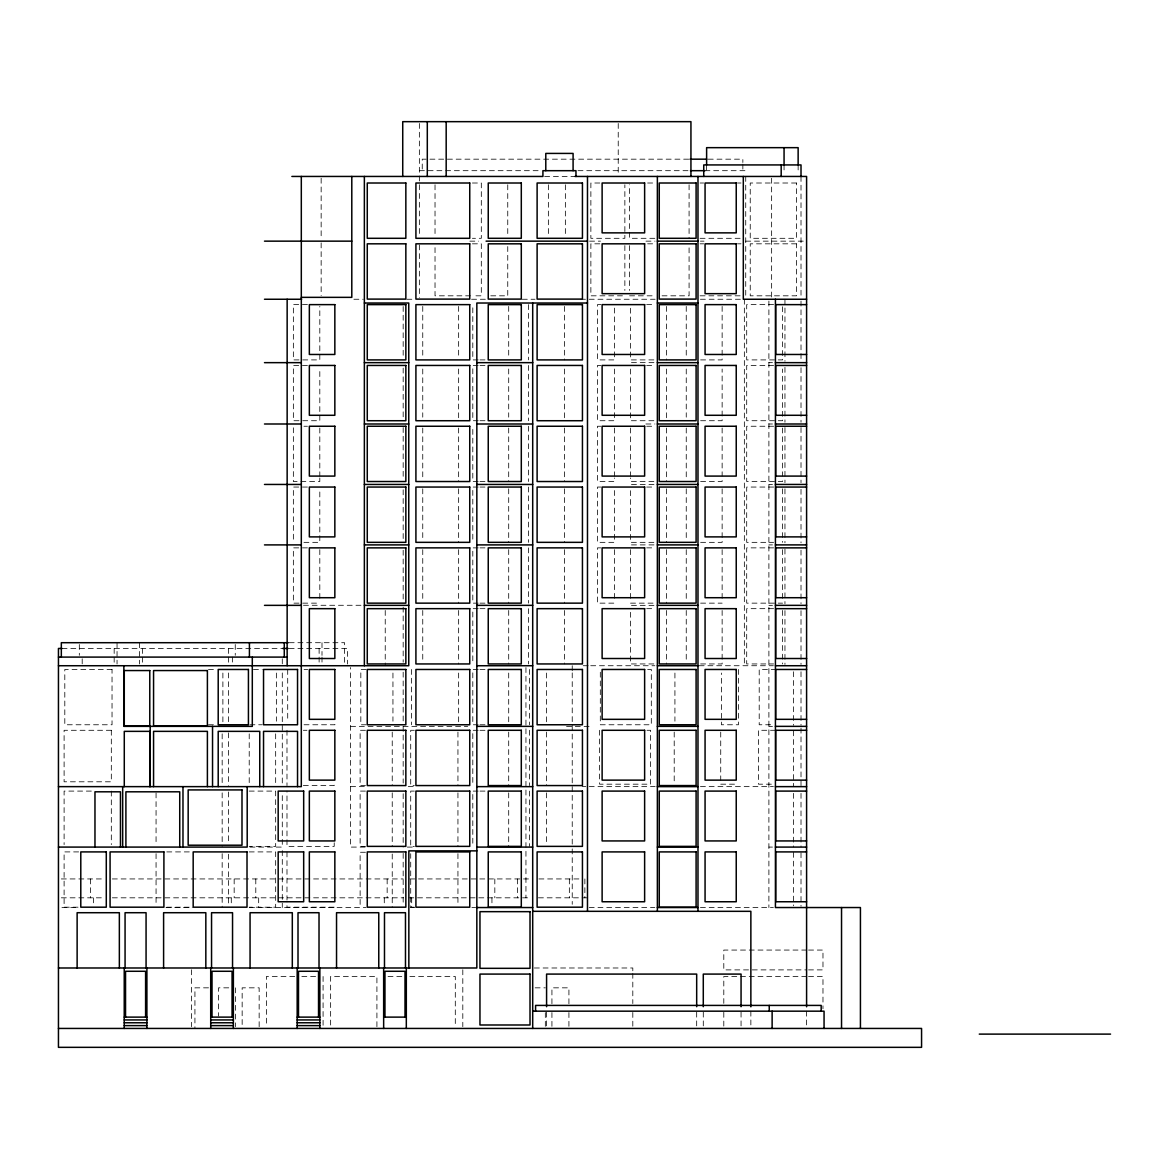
<?xml version="1.0" encoding="UTF-8"?>
<svg xmlns="http://www.w3.org/2000/svg" width="1169" height="1169" viewBox="0 0 1169 1169"><rect width="100%" height="100%" fill="white"/><g stroke="black" fill="none" stroke-linecap="round" stroke-linejoin="round"><path stroke-width="0.75" stroke-dasharray="5 3.75" d="M688.673 159.174L422.243 159.174L422.243 170.689M708.239 159.174L742.856 159.174L742.856 162.476M419.364 170.689L541.525 170.689M577.997 170.689L688.673 170.689M704.922 170.689L745.734 170.689L745.734 173.567M544.652 176.446L574.914 176.446M472.408 183.007L481.307 183.007L481.307 238.301L472.408 238.301M599.814 183.007L590.871 183.007L590.871 238.301L624.86 238.301L624.86 184.79M647.611 183.007L654.83 183.007M700.099 183.007L703.65 183.007M737.478 183.007L741.029 183.007M654.83 238.301L629.58 238.301L629.58 184.79M700.099 238.301L741.029 238.301M469.821 241.15L478.676 241.15M589.571 241.15L600.501 241.15M645.975 241.15L655.035 241.15M700.392 241.15L704.016 241.15M745.734 241.15L806.595 241.15M472.408 243.824L481.307 243.824L481.307 295.815L472.408 295.815M599.814 243.824L590.871 243.824L590.871 295.815L624.86 295.815M647.611 243.824L654.83 243.824M700.099 243.824L703.65 243.824M737.478 243.824L741.029 243.824M470.625 295.815L435.029 295.815L435.029 245.622M490.761 295.815L507.755 295.815L507.755 245.622M629.58 295.815L654.83 295.815M662.049 295.815L689.082 295.815L689.082 245.622M700.099 295.815L741.029 295.815M353.886 299.249L363.281 299.249M406.812 299.249L414.104 299.249M471.589 299.249L486.962 299.249M522.295 299.249L535.022 299.249M580.452 299.249L655.122 299.249M700.392 299.249L740.708 299.249M307.462 304.627L293.361 304.627L293.361 359.906L319.809 359.906L319.809 306.41M600.881 304.627L597.476 304.627L597.476 359.906L614.47 359.906L614.47 306.41M646.676 304.627L653.866 304.627M773.615 304.627L746.699 304.627L746.699 359.906L782.587 359.906L782.587 306.41M478.194 359.906L472.802 359.906L472.802 304.627M479.991 359.906L487.166 359.906M653.866 359.906L630.529 359.906L630.529 306.41M700.611 359.906L722.135 359.906L722.135 306.41M631.465 362.653L654.961 362.653M768.895 362.653L772.461 362.653M307.462 365.444L293.361 365.444L293.361 420.723L319.809 420.723L319.809 369.009M478.194 365.444L472.802 365.444L472.802 420.723L478.194 420.723M479.991 365.444L487.166 365.444M600.881 365.444L597.476 365.444L597.476 420.723L614.47 420.723L614.47 369.009M646.676 365.444L653.866 365.444M773.615 365.444L746.699 365.444L746.699 420.723L782.587 420.723L782.587 369.009M479.991 420.723L487.166 420.723M653.866 420.723L630.529 420.723L630.529 369.009M700.611 420.723L722.135 420.723L722.135 369.009M645.916 423.996L654.961 423.996M768.895 423.996L772.461 423.996M303.94 426.247L307.462 426.247M600.881 426.247L597.476 426.247L597.476 481.526L614.47 481.526L614.47 477.96M646.676 426.247L653.866 426.247M773.615 426.247L746.699 426.247L746.699 481.526L782.587 481.526L782.587 477.96M478.194 481.526L472.802 481.526L472.802 426.247M479.991 481.526L487.166 481.526M653.866 481.526L630.529 481.526L630.529 477.96M700.611 481.526L722.135 481.526L722.135 477.96M631.465 484.448L654.961 484.448M768.895 484.448L772.461 484.448M307.462 487.049L293.361 487.049L293.361 542.343M478.194 487.049L472.802 487.049L472.802 542.343M479.991 487.049L487.166 487.049M600.881 487.049L597.476 487.049L597.476 542.343L614.47 542.343L614.47 488.832M646.676 487.049L653.866 487.049M773.615 487.049L746.699 487.049L746.699 542.343L773.615 542.343M303.94 542.343L319.809 542.343L319.809 488.832M653.866 542.343L630.529 542.343L630.529 488.832M700.611 542.343L722.135 542.343L722.135 488.832M631.465 544.9L654.961 544.9M768.895 544.9L772.461 544.9M307.462 547.866L293.361 547.866L293.361 603.146L319.809 603.146M478.194 547.866L472.802 547.866L472.802 603.146L478.194 603.146M479.991 547.866L487.166 547.866M600.881 547.866L597.476 547.866L597.476 603.146L614.47 603.146M646.676 547.866L653.866 547.866M773.615 547.866L746.699 547.866L746.699 603.146L782.587 603.146M479.991 603.146L487.166 603.146M630.529 603.146L653.866 603.146M700.611 603.146L722.135 603.146M303.458 605.279L363.281 605.279M631.465 605.352L654.961 605.352M768.895 605.352L772.461 605.352M478.194 608.669L472.802 608.669L472.802 663.948M479.991 608.669L487.166 608.669M646.676 608.669L653.866 608.669M773.615 608.669L746.699 608.669L746.699 663.948L773.615 663.948M289.167 642.702L344.577 642.702L344.577 664.007M62.045 648.459L282.708 648.459M289.167 648.459L347.456 648.459L347.456 664.007M653.866 663.948L630.529 663.948L630.529 610.452M700.611 663.948L722.135 663.948L722.135 610.452M583.185 665.731L588.898 665.731M590.71 665.731L654.874 665.731M699.164 665.731L773.396 665.731M208.433 669.472L215.651 669.472M253.454 669.472L262.265 669.472M304.042 669.472L307.681 669.472M366.189 669.472L360.826 669.472L360.826 724.765L366.189 724.765M478.194 669.472L472.802 669.472L472.802 724.765L478.194 724.765M479.991 669.472L487.166 669.472M647.67 669.472L651.308 669.472L651.308 724.765L600.311 724.765L600.311 669.472M776.216 669.472L759.207 669.472L759.207 724.765L772.811 724.765M208.433 724.765L215.651 724.765M249.918 724.765L262.265 724.765M304.042 724.765L334.918 724.765L334.918 721.2M479.991 724.765L487.166 724.765M350.598 726.358L467.732 726.358M566.556 726.358L589.22 726.358M768.895 726.358L772.461 726.358M303.341 730.289L306.965 730.289M365.473 730.289L360.125 730.289L360.125 785.568L365.473 785.568M414.352 730.289L410.714 730.289L410.714 785.568L414.352 785.568M478.194 730.289L472.802 730.289L472.802 785.568M479.991 730.289L487.166 730.289M646.954 730.289L650.607 730.289L650.607 784.18L599.595 784.18L599.595 730.289M775.5 730.289L758.506 730.289L758.506 784.18L773.805 784.18M720.732 784.18L737.727 784.18M303.341 785.568L334.217 785.568L334.217 782.003M350.598 786.635L365.108 786.635M408.259 786.635L415.726 786.635M582.25 786.635L585.83 786.635M589.22 786.635L655.137 786.635M700.421 786.635L773.396 786.635M91.343 791.092L64.105 791.092L64.105 844.588M249.216 791.092L275.665 791.092L275.665 846.371L249.216 846.371M365.473 791.092L360.125 791.092L360.125 846.371L365.473 846.371M414.352 791.092L410.714 791.092L410.714 846.371L414.352 846.371M478.194 791.092L472.802 791.092L472.802 846.371M479.991 791.092L487.166 791.092M249.976 847.087L282.284 847.087L282.284 792.684M365.108 847.087L350.598 847.087L350.598 667.514M407.28 847.087L414.396 847.087M768.895 847.087L772.461 847.087M78.63 851.909L64.105 851.909L64.105 907.188L78.63 907.188M166.787 851.909L191.804 851.909M249.216 851.909L275.665 851.909L275.665 907.188L249.216 907.188M365.473 852.259L360.125 852.259L360.125 907.539M61.329 878.942L103.281 878.942M112.341 878.942L403.173 878.942M409.749 878.942L530.185 878.942M538.894 878.942L579.4 878.942M61.329 897.821L104.275 897.821M112.341 897.821L403.407 897.821M408.799 897.821L531.296 897.821M538.412 897.821L587.744 897.821M166.787 907.188L191.804 907.188M334.217 907.188L286.99 907.188L286.99 901.84M414.352 907.188L410.714 907.188L410.714 853.691M61.942 907.539L79.419 907.539M165.969 907.539L192.286 907.539M249.538 907.539L366.072 907.539M410.421 907.539L414.352 907.539M471.881 907.539L475.637 907.539M589.22 907.539L654.815 907.539M700.421 907.539L773.396 907.539M806.742 950.061L723.801 950.061L723.801 969.89L806.742 969.89M808.553 950.061L822.976 950.061L822.976 969.89L808.553 969.89M534.35 967.99L632.809 967.99L632.809 971.556M294.749 976.495L266.415 976.495L266.415 1026.66M301.836 976.495L319.532 976.495M388.035 976.495L402.574 976.495M409.851 976.495L455.296 976.495L455.296 1026.66M806.742 976.495L723.801 976.495L723.801 1003.367M808.553 976.495L822.976 976.495L822.976 1008.745M208.535 987.834L194.931 987.834L194.931 1028.442M228.744 987.834L218.545 987.834L218.545 1016.08M535.124 987.834L545.324 987.834M806.595 1011.17L806.595 1026.645M801.013 176.446L801.013 297.423M801.013 301.061L801.013 360.841M801.013 367.709L801.013 422.199M801.013 427.547L801.013 482.665M801.013 489.329L801.013 542.825M801.013 550.146L801.013 603.642M801.013 610.686L801.013 664.445M801.013 671.751L801.013 725.262M801.013 728.126L801.013 786.065M801.013 793.371L801.013 846.867M801.013 852.756L801.013 906.296M798.135 164.931L798.135 173.158M793.459 671.751L793.459 725.277M793.459 730.786L793.459 786.065M793.459 793.371L793.459 846.867M793.459 852.391L793.459 905.785M784.954 299.249L784.954 361.236M784.954 367.358L784.954 422.199M784.954 427.547L784.954 482.665M784.954 488.876L784.954 542.825M784.954 549.035L784.954 603.745M784.954 610.598L784.954 664.445M784.063 164.931L784.063 173.158M782.587 428.029L782.587 476.178M782.587 488.832L782.587 542.343M782.587 549.649L782.587 599.58M782.587 610.452L782.587 663.948M771.642 178.243L771.642 297.715M768.895 301.061L768.895 907.539M750.863 1011.17L750.863 1026.645M745.734 176.446L745.734 297.423M744.346 299.249L744.346 665.731M742.856 164.113L742.856 170.689M741.058 1012.135L741.058 1026.63M738.428 669.472L738.428 724.765L721.434 724.765L721.434 673.037M723.801 1012.325L723.801 1028.442M722.135 428.029L722.135 476.178M722.135 549.649L722.135 599.58M720.732 732.086L720.732 780.585M706.617 164.931L706.617 173.158M703.285 1012.135L703.285 1026.63M696.68 1012.135L696.68 1026.63M689.082 184.79L689.082 238.301M686.247 306.41L686.247 358.123M686.247 369.009L686.247 417.158M686.247 428.029L686.247 479.743M686.247 488.832L686.247 540.56M686.247 549.649L686.247 601.363M686.247 610.452L686.247 662.165M674.922 673.037L674.922 721.2M674.206 732.086L674.206 782.382M666.418 306.41L666.418 359.906M666.418 369.009L666.418 420.723M666.418 428.029L666.418 481.526M666.418 488.832L666.418 542.343M666.418 549.649L666.418 603.146M666.418 610.452L666.418 663.948M632.809 973.324L632.809 1003.557M632.809 1012.442L632.809 1026.66M630.529 428.029L630.529 476.178M630.529 549.649L630.529 599.58M629.58 245.622L629.58 290.438M624.86 245.622L624.86 290.438M618.226 123.476L618.226 174.619M614.47 428.029L614.47 476.178M614.47 549.649L614.47 599.58M584.865 878.942L584.865 897.821M572.226 665.731L572.226 671.167M572.226 672.862L572.226 845.304M572.226 848.899L572.226 904.309M569.347 878.942L569.347 897.821M568.923 1003.718L568.923 987.834L551.929 987.834L551.929 1003.718M568.923 1012.559L568.923 1026.674M565.358 184.79L565.358 236.518M564.422 306.41L564.422 359.906M564.422 369.009L564.422 420.723M564.422 428.029L564.422 481.526M564.422 488.832L564.422 542.343M564.422 549.649L564.422 603.146M564.422 610.452L564.422 663.948M551.929 1012.559L551.929 1028.442M548.363 184.79L548.363 236.518M546.478 673.037L546.478 724.765M546.478 732.072L546.478 785.568M546.478 792.874L546.478 844.588M546.581 1012.135L546.581 1026.63M545.324 1012.559L545.324 1026.674M529.469 669.472L529.469 724.765M529.469 730.289L529.469 785.568M529.469 791.092L529.469 846.371M528.534 304.627L528.534 359.906M528.534 365.444L528.534 420.723M528.534 426.247L528.534 481.526M528.534 487.049L528.534 542.343M528.534 547.866L528.534 603.146M528.534 608.669L528.534 663.948M525.948 667.543L525.948 897.821M517.399 878.942L517.399 897.821M508.705 306.41L508.705 358.123M508.705 369.009L508.705 417.158M508.705 428.029L508.705 481.526M508.705 488.832L508.705 542.343M508.705 549.649L508.705 603.146M508.705 610.452L508.705 663.948M508.705 673.037L508.705 724.765M508.705 732.072L508.705 785.568M508.705 792.874L508.705 846.371M507.755 184.79L507.755 236.518M494.823 878.942L494.823 897.821M491.944 897.821L491.944 904.309M462.807 969.773L462.807 1026.66M458.643 306.41L458.643 358.123M458.643 369.009L458.643 420.723M458.643 428.029L458.643 481.526M458.643 488.832L458.643 542.343M458.643 549.649L458.643 603.146M458.643 610.452L458.643 663.948M458.643 673.037L458.643 724.765M457.941 732.072L457.941 785.568M457.941 792.874L457.941 846.371M457.941 853.691L457.941 905.405M435.029 184.79L435.029 236.518M422.754 306.41L422.754 358.123M422.754 369.009L422.754 417.158M422.754 428.029L422.754 479.743M422.754 488.832L422.754 540.56M422.754 549.649L422.754 601.363M422.754 610.452L422.754 662.165M419.364 123.476L419.364 236.036M419.364 244.891L419.364 297.437M411.678 897.821L411.678 907.539M411.415 669.472L411.415 724.765M403.173 306.497L403.173 357.217M403.173 368.074L403.173 418.59M403.173 427.547L403.173 479.115M403.173 489.782L403.173 541.349M403.173 550.234L403.173 600.018M403.173 607.164L403.173 662.18M403.173 672.175L403.173 722.749M403.173 726.358L403.173 783.084M403.173 793.751L403.173 847.087M403.173 853.399L403.173 904.309M392.945 673.037L392.945 721.2M392.229 732.072L392.229 785.568M392.229 792.874L392.229 846.371M392.229 854.042L392.229 907.539M387.158 878.942L387.158 897.821M385.229 610.452L385.229 665.731M384.28 897.821L384.28 904.309M376.915 1026.66L376.915 976.495L330.637 976.495L330.637 1026.66M334.217 842.805L334.217 846.371L286.99 846.371L286.99 791.092M323.082 976.495L323.082 1026.66M322.001 642.702L322.001 655.371M322.001 657.095L322.001 664.007M321.154 178.243L321.154 239.353M321.154 242.889L321.154 295.611M319.809 428.029L319.809 476.178M319.809 477.96L319.809 481.526L293.361 481.526L293.361 426.247M319.809 549.649L319.809 599.58M319.122 648.459L319.122 655.371M319.122 657.095L319.122 664.007M287.706 669.472L287.706 721.2M286.99 730.289L286.99 785.568M286.99 851.909L286.99 900.057M282.284 658.819L282.284 664.007M282.284 672.949L282.284 785.422M282.284 850.652L282.284 907.539M276.366 673.037L276.366 721.2M275.665 733.854L275.665 785.568M259.153 1026.674L259.153 987.834L242.158 987.834L242.158 1028.442M258.67 897.821L258.67 907.539M255.792 878.942L255.792 897.821M249.216 733.854L249.216 785.568M235.539 987.834L235.539 1026.674M235.247 644.499L235.247 655.298M234.165 878.942L234.165 897.821M232.368 657.095L232.368 664.007M231.287 897.821L231.287 904.309M228.452 648.459L228.452 664.007M228.452 672.949L228.452 721.96M228.452 732.831L228.452 785.422M228.452 791.968L228.452 843.536M228.452 854.203L228.452 903.988M222.884 673.037L222.884 724.765M222.168 733.854L222.168 785.568M222.168 792.874L222.168 846.371M222.168 853.691L222.168 907.188M191.57 969.773L191.57 1026.66M156.061 792.874L156.061 844.588M156.061 853.691L156.061 905.405M142.501 648.459L142.501 664.007M139.622 642.702L139.622 664.007M117.046 642.702L117.046 664.007M114.167 648.459L114.167 664.007M111.318 791.092L111.318 844.588M93.388 897.821L93.388 904.309M90.51 878.942L90.51 897.821M82.195 658.819L82.195 664.007M79.317 644.499L79.317 655.298M796.513 183.007L750.235 183.007L750.235 238.301L796.513 238.301L796.513 183.007M796.513 243.824L750.235 243.824L750.235 295.815L796.513 295.815L796.513 243.824M112.034 669.472L64.806 669.472L64.806 724.765L112.034 724.765L112.034 669.472M111.318 730.289L64.105 730.289L64.105 781.798L111.318 781.798L111.318 730.289"/><path stroke-width="1.5" d="M690.031 159.174L706.734 159.174M690.47 170.689L704.922 170.689M291.87 176.446L542.913 176.446L542.913 170.689L575.966 170.689L575.966 176.446M574.914 176.446L806.595 176.446L806.595 1006.787M264.486 241.15L351.796 241.15M486.085 241.15L587.481 241.15M657.373 241.15L697.981 241.15M301.31 297.35L351.796 297.35L351.796 176.446M264.486 299.249L301.646 299.249M806.595 299.249L743.309 299.249L743.309 176.446M364.363 303.019L408.755 303.019L408.755 665.731L58.45 665.731M587.481 303.019L476.835 303.019L476.835 967.99L58.45 967.99M657.373 303.019L697.981 303.019M806.595 304.627L775.748 304.627L775.748 354.47L806.595 354.47M264.486 362.653L301.31 362.653M364.363 362.653L408.755 362.653M476.835 362.653L532.699 362.653M657.373 362.653L697.981 362.653M775.427 362.653L806.595 362.653M806.595 365.444L775.748 365.444L775.748 415.287L806.595 415.287M264.486 423.996L301.31 423.996M364.363 423.996L408.755 423.996M476.835 423.996L532.699 423.996M657.373 423.996L697.981 423.996M775.427 423.996L806.595 423.996M806.595 426.247L775.748 426.247L775.748 476.09L806.595 476.09M264.486 484.448L301.31 484.448M364.363 484.448L408.755 484.448M476.835 484.448L532.699 484.448M657.373 484.448L697.981 484.448M775.427 484.448L806.595 484.448M806.595 487.049L775.748 487.049L775.748 536.892L806.595 536.892M264.486 544.9L301.31 544.9M364.363 544.9L408.755 544.9M476.835 544.9L532.699 544.9M657.373 544.9L697.981 544.9M775.427 544.9L806.595 544.9M806.595 547.866L775.748 547.866L775.748 597.71L806.595 597.71M264.486 605.352L301.31 605.352M364.363 605.352L408.755 605.352M476.835 605.352L532.699 605.352M657.373 605.352L697.981 605.352M775.427 605.352L806.595 605.352M806.595 608.669L775.748 608.669L775.748 658.512L806.595 658.512M288.29 642.702L61.329 642.702L61.329 657.095M62.089 648.459L58.45 648.459L58.45 1047.336L921.567 1047.336L921.567 1028.442L58.45 1028.442M282.708 648.459L288.158 648.459M58.45 657.095L287.15 657.095M476.835 665.731L532.699 665.731M657.373 665.731L697.981 665.731M775.427 665.731L806.595 665.731M806.595 669.472L775.748 669.472L775.748 719.33L806.595 719.33M476.835 726.358L532.699 726.358M657.373 726.358L697.981 726.358M775.427 726.358L806.595 726.358M806.595 730.289L775.748 730.289L775.748 780.132L806.595 780.132M58.45 786.635L301.31 786.635L301.31 176.446M476.835 786.635L532.699 786.635M657.373 786.635L697.981 786.635M775.427 786.635L806.595 786.635M806.595 791.092L775.748 791.092L775.748 840.935L806.595 840.935M58.45 847.087L247.2 847.087L247.2 786.635M476.835 847.087L532.699 847.087M657.373 847.087L697.981 847.087M775.427 847.087L806.595 847.087M476.835 850.871L408.843 850.871L408.843 967.99M806.595 851.909L775.748 851.909L775.748 901.752L806.595 901.752M476.835 907.539L532.699 907.539M657.373 907.539L697.981 907.539M532.699 911.323L750.863 911.323L750.863 1006.816M532.699 1011.17L824.057 1011.17L824.057 1028.442M124.235 1017.118L146.899 1017.118M210.712 1017.118L233.376 1017.118M297.174 1017.118L319.853 1017.118M383.651 1017.118L406.315 1017.118M124.235 1019.938L146.899 1019.938M210.712 1019.938L233.376 1019.938M297.174 1019.938L319.853 1019.938M124.235 1022.773L146.899 1022.773M210.712 1022.773L233.376 1022.773M297.174 1022.773L319.853 1022.773M124.235 1025.608L146.899 1025.608M210.712 1025.608L233.376 1025.608M297.174 1025.608L319.853 1025.608M979.271 1034.112L1110.55 1034.112M860.428 1028.442L860.428 907.539L775.427 907.539L775.427 299.249M841.534 907.539L841.534 1028.442M821.179 1011.17L821.179 1005.413L535.577 1005.413L535.577 1011.17M801.013 176.446L801.013 164.931L703.738 164.931L703.738 176.446M798.135 164.931L798.135 147.659L706.617 147.659L706.617 164.931M784.063 147.659L784.063 164.931M781.184 164.931L781.184 176.446M772.124 1011.17L772.124 1028.442M769.246 1005.413L769.246 1011.17M741.058 1006.699L741.058 974.084L703.285 974.084L703.285 1006.699M697.981 176.446L697.981 911.323M696.68 1006.699L696.68 974.084L546.581 974.084L546.581 1006.699M690.937 176.446L690.937 121.664L402.735 121.664L402.735 176.446M657.373 176.446L657.373 911.323M587.481 176.446L587.481 911.323M573.088 170.689L573.088 153.417L545.791 153.417L545.791 170.689M532.699 303.019L532.699 1028.442M446.178 121.664L446.178 176.446M427.299 121.664L427.299 176.446M406.315 967.99L406.315 1028.442M405.482 967.99L405.482 912.711L384.484 912.711L384.484 967.99M405.015 1017.118L405.015 971.278L384.952 971.278L384.952 1017.118M383.651 967.99L383.651 1028.442M378.771 967.99L378.771 912.711L336.54 912.711L336.54 967.99M364.363 176.446L364.363 665.731M319.853 967.99L319.853 1028.442M319.02 967.99L319.02 912.711L298.007 912.711L298.007 967.99M318.538 1017.118L318.538 971.278L298.49 971.278L298.49 1017.118M297.54 786.635L297.54 731.356L263.536 731.356L263.536 786.635M297.174 967.99L297.174 1028.442M292.308 967.99L292.308 912.711L250.064 912.711L250.064 967.99M287.15 299.249L287.15 665.731M284.272 642.702L284.272 657.095M259.752 786.635L259.752 731.356L218.208 731.356L218.208 786.635M252.299 657.095L252.299 726.358L123.856 726.358L123.856 665.731M249.421 642.702L249.421 657.095M233.376 967.99L233.376 1028.442M232.543 967.99L232.543 912.711L211.545 912.711L211.545 967.99M232.076 1017.118L232.076 971.278L212.013 971.278L212.013 1017.118M212.539 726.358L212.539 786.635M210.712 967.99L210.712 1028.442M207.395 786.635L207.395 731.356L153.563 731.356L153.563 786.635M205.832 967.99L205.832 912.711L163.602 912.711L163.602 967.99M182.978 786.635L182.978 847.087M179.734 847.087L179.734 791.808L125.901 791.808L125.901 847.087M150.202 726.358L150.202 786.635M149.778 786.635L149.778 731.356L124.279 731.356L124.279 786.635M146.899 967.99L146.899 1028.442M146.067 967.99L146.067 912.711L125.068 912.711L125.068 967.99M145.599 1017.118L145.599 971.278L125.536 971.278L125.536 1017.118M124.235 967.99L124.235 1028.442M122.672 786.635L122.672 847.087M120.465 847.087L120.465 791.808L94.967 791.808L94.967 847.087M119.355 967.99L119.355 912.711L77.125 912.711L77.125 967.99M405.848 183.007L367.271 183.007L367.271 238.301L405.848 238.301L405.848 183.007M469.748 183.007L415.916 183.007L415.916 238.301L469.748 238.301L469.748 183.007M521.301 183.007L488.247 183.007L488.247 238.301L521.301 238.301L521.301 183.007M582.44 183.007L537.112 183.007L537.112 238.301L582.44 238.301L582.44 183.007M644.63 183.007L602.123 183.007L602.123 232.865L644.63 232.865L644.63 183.007M696.096 183.007L659.258 183.007L659.258 238.301L696.096 238.301L696.096 183.007M736.236 183.007L705.068 183.007L705.068 232.865L736.236 232.865L736.236 183.007M405.848 243.824L367.271 243.824L367.271 299.103L405.848 299.103L405.848 243.824M469.748 243.824L415.916 243.824L415.916 299.103L469.748 299.103L469.748 243.824M521.301 243.824L488.247 243.824L488.247 299.103L521.301 299.103L521.301 243.824M582.44 243.824L537.112 243.824L537.112 299.103L582.44 299.103L582.44 243.824M644.63 243.824L602.123 243.824L602.123 293.667L644.63 293.667L644.63 243.824M696.096 243.824L659.258 243.824L659.258 299.103L696.096 299.103L696.096 243.824M736.236 243.824L705.068 243.824L705.068 293.667L736.236 293.667L736.236 243.824M334.845 304.627L309.347 304.627L309.347 354.47L334.845 354.47L334.845 304.627M405.848 304.627L367.271 304.627L367.271 359.906L405.848 359.906L405.848 304.627M469.748 304.627L415.916 304.627L415.916 359.906L469.748 359.906L469.748 304.627M521.301 304.627L488.247 304.627L488.247 359.906L521.301 359.906L521.301 304.627M582.44 304.627L537.112 304.627L537.112 359.906L582.44 359.906L582.44 304.627M644.63 304.627L602.123 304.627L602.123 354.47L644.63 354.47L644.63 304.627M696.096 304.627L659.258 304.627L659.258 359.906L696.096 359.906L696.096 304.627M736.236 304.627L705.068 304.627L705.068 354.47L736.236 354.47L736.236 304.627M334.845 365.444L309.347 365.444L309.347 415.287L334.845 415.287L334.845 365.444M405.848 365.444L367.271 365.444L367.271 420.723L405.848 420.723L405.848 365.444M469.748 365.444L415.916 365.444L415.916 420.723L469.748 420.723L469.748 365.444M521.301 365.444L488.247 365.444L488.247 420.723L521.301 420.723L521.301 365.444M582.44 365.444L537.112 365.444L537.112 420.723L582.44 420.723L582.44 365.444M644.63 365.444L602.123 365.444L602.123 415.287L644.63 415.287L644.63 365.444M696.096 365.444L659.258 365.444L659.258 420.723L696.096 420.723L696.096 365.444M736.236 365.444L705.068 365.444L705.068 415.287L736.236 415.287L736.236 365.444M334.845 426.247L309.347 426.247L309.347 476.09L334.845 476.09L334.845 426.247M405.848 426.247L367.271 426.247L367.271 481.526L405.848 481.526L405.848 426.247M469.748 426.247L415.916 426.247L415.916 481.526L469.748 481.526L469.748 426.247M521.301 426.247L488.247 426.247L488.247 481.526L521.301 481.526L521.301 426.247M582.44 426.247L537.112 426.247L537.112 481.526L582.44 481.526L582.44 426.247M644.63 426.247L602.123 426.247L602.123 476.09L644.63 476.09L644.63 426.247M696.096 426.247L659.258 426.247L659.258 481.526L696.096 481.526L696.096 426.247M736.236 426.247L705.068 426.247L705.068 476.09L736.236 476.09L736.236 426.247M334.845 487.049L309.347 487.049L309.347 536.892L334.845 536.892L334.845 487.049M405.848 487.049L367.271 487.049L367.271 542.343L405.848 542.343L405.848 487.049M469.748 487.049L415.916 487.049L415.916 542.343L469.748 542.343L469.748 487.049M521.301 487.049L488.247 487.049L488.247 542.343L521.301 542.343L521.301 487.049M582.44 487.049L537.112 487.049L537.112 542.343L582.44 542.343L582.44 487.049M644.63 487.049L602.123 487.049L602.123 536.892L644.63 536.892L644.63 487.049M696.096 487.049L659.258 487.049L659.258 542.343L696.096 542.343L696.096 487.049M736.236 487.049L705.068 487.049L705.068 536.892L736.236 536.892L736.236 487.049M334.845 547.866L309.347 547.866L309.347 597.71L334.845 597.71L334.845 547.866M405.848 547.866L367.271 547.866L367.271 603.146L405.848 603.146L405.848 547.866M469.748 547.866L415.916 547.866L415.916 603.146L469.748 603.146L469.748 547.866M521.301 547.866L488.247 547.866L488.247 603.146L521.301 603.146L521.301 547.866M582.44 547.866L537.112 547.866L537.112 603.146L582.44 603.146L582.44 547.866M644.63 547.866L602.123 547.866L602.123 597.71L644.63 597.71L644.63 547.866M696.096 547.866L659.258 547.866L659.258 603.146L696.096 603.146L696.096 547.866M736.236 547.866L705.068 547.866L705.068 597.71L736.236 597.71L736.236 547.866M334.845 608.669L309.347 608.669L309.347 658.512L334.845 658.512L334.845 608.669M405.848 608.669L367.271 608.669L367.271 663.948L405.848 663.948L405.848 608.669M469.748 608.669L415.916 608.669L415.916 663.948L469.748 663.948L469.748 608.669M521.301 608.669L488.247 608.669L488.247 663.948L521.301 663.948L521.301 608.669M582.44 608.669L537.112 608.669L537.112 663.948L582.44 663.948L582.44 608.669M644.63 608.669L602.123 608.669L602.123 658.512L644.63 658.512L644.63 608.669M696.096 608.669L659.258 608.669L659.258 663.948L696.096 663.948L696.096 608.669M736.236 608.669L705.068 608.669L705.068 658.512L736.236 658.512L736.236 608.669M248.427 669.472L218.208 669.472L218.208 724.765L248.427 724.765L248.427 669.472M297.54 669.472L263.536 669.472L263.536 724.765L297.54 724.765L297.54 669.472M334.845 669.472L309.347 669.472L309.347 719.33L334.845 719.33L334.845 669.472M405.848 669.472L367.271 669.472L367.271 724.765L405.848 724.765L405.848 669.472M469.748 669.472L415.916 669.472L415.916 724.765L469.748 724.765L469.748 669.472M521.301 669.472L488.247 669.472L488.247 724.765L521.301 724.765L521.301 669.472M582.44 669.472L537.112 669.472L537.112 724.765L582.44 724.765L582.44 669.472M644.63 669.472L602.123 669.472L602.123 719.33L644.63 719.33L644.63 669.472M696.096 669.472L659.258 669.472L659.258 724.765L696.096 724.765L696.096 669.472M736.236 669.472L705.068 669.472L705.068 719.33L736.236 719.33L736.236 669.472M149.778 670.553L124.279 670.553L124.279 725.832L149.778 725.832L149.778 670.553M207.395 670.553L153.563 670.553L153.563 725.832L207.395 725.832L207.395 670.553M334.845 730.289L309.347 730.289L309.347 780.132L334.845 780.132L334.845 730.289M405.848 730.289L367.271 730.289L367.271 785.568L405.848 785.568L405.848 730.289M469.748 730.289L415.916 730.289L415.916 785.568L469.748 785.568L469.748 730.289M521.301 730.289L488.247 730.289L488.247 785.568L521.301 785.568L521.301 730.289M582.44 730.289L537.112 730.289L537.112 785.568L582.44 785.568L582.44 730.289M644.63 730.289L602.123 730.289L602.123 780.132L644.63 780.132L644.63 730.289M696.096 730.289L659.258 730.289L659.258 785.568L696.096 785.568L696.096 730.289M736.236 730.289L705.068 730.289L705.068 780.132L736.236 780.132L736.236 730.289M241.998 789.923L188.165 789.923L188.165 845.202L241.998 845.202L241.998 789.923M303.677 791.092L278.178 791.092L278.178 840.935L303.677 840.935L303.677 791.092M334.845 791.092L309.347 791.092L309.347 840.935L334.845 840.935L334.845 791.092M405.848 791.092L367.271 791.092L367.271 846.371L405.848 846.371L405.848 791.092M469.748 791.092L415.916 791.092L415.916 846.371L469.748 846.371L469.748 791.092M521.301 791.092L488.247 791.092L488.247 846.371L521.301 846.371L521.301 791.092M582.44 791.092L537.112 791.092L537.112 846.371L582.44 846.371L582.44 791.092M644.63 791.092L602.123 791.092L602.123 840.935L644.63 840.935L644.63 791.092M696.096 791.092L659.258 791.092L659.258 846.371L696.096 846.371L696.096 791.092M736.236 791.092L705.068 791.092L705.068 840.935L736.236 840.935L736.236 791.092M106.291 851.909L80.793 851.909L80.793 907.188L106.291 907.188L106.291 851.909M163.908 851.909L110.076 851.909L110.076 907.188L163.908 907.188L163.908 851.909M247.01 851.909L193.177 851.909L193.177 907.188L247.01 907.188L247.01 851.909M303.677 851.909L278.178 851.909L278.178 901.752L303.677 901.752L303.677 851.909M334.845 851.909L309.347 851.909L309.347 901.752L334.845 901.752L334.845 851.909M405.848 851.909L367.271 851.909L367.271 907.188L405.848 907.188L405.848 851.909M469.748 851.909L415.916 851.909L415.916 907.188L469.748 907.188L469.748 851.909M521.301 851.909L488.247 851.909L488.247 907.188L521.301 907.188L521.301 851.909M582.44 851.909L537.112 851.909L537.112 907.188L582.44 907.188L582.44 851.909M644.63 851.909L602.123 851.909L602.123 901.752L644.63 901.752L644.63 851.909M696.096 851.909L659.258 851.909L659.258 907.188L696.096 907.188L696.096 851.909M736.236 851.909L705.068 851.909L705.068 901.752L736.236 901.752L736.236 851.909M530.01 911.659L479.962 911.659L479.962 968.327L530.01 968.327L530.01 911.659M530.01 974.084L479.962 974.084L479.962 1024.994L530.01 1024.994L530.01 974.084"/></g></svg>
